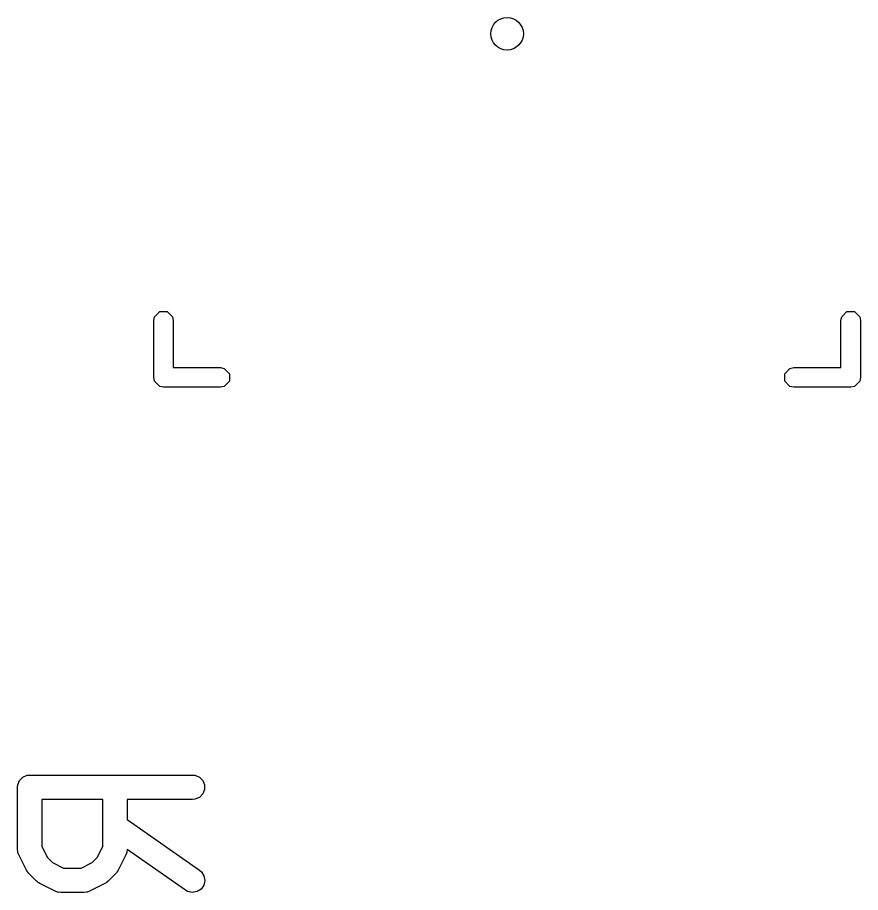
# Model space of a CAD drawing. Extents: x 0.21 to 3.35, y 0.3 to 2.56.
# Drawn here: x 2.3156 to 2.5194, y 1.2174 to 1.4289 of the extents above; entities that cross this region are included whole.
import ezdxf

# ---------------------------------------------------------------- set-up
doc = ezdxf.new("R2010")
doc.units = 0
doc.header["$MEASUREMENT"] = 0
doc.layers.add('BLACK', color=7, linetype='CONTINUOUS')

msp = doc.modelspace()

# ---------------------------------------------------------------- linework, layer by layer
at = {"layer": 'BLACK', "linetype": 'CONTINUOUS'}
for p, q in [((2.34851, 1.35565), (2.34869, 1.35655)), ((2.34869, 1.35655), (2.34997, 1.35783)), ((2.34997, 1.35783), (2.35177, 1.35783)), ((2.35177, 1.35783), (2.35305, 1.35655)), ((2.35305, 1.35655), (2.35323, 1.35565)), ((2.51465, 1.35565), (2.51483, 1.35655)), ((2.51483, 1.35655), (2.51611, 1.35783)), ((2.51611, 1.35783), (2.51792, 1.35783)), ((2.51792, 1.35783), (2.51919, 1.35655)), ((2.51919, 1.35655), (2.51937, 1.35565)), ((2.34851, 1.34187), (2.34851, 1.35565)), ((2.35323, 1.35565), (2.35323, 1.34423)), ((2.51465, 1.34423), (2.51465, 1.35565)), ((2.51937, 1.35565), (2.51937, 1.34187)), ((2.35323, 1.34423), (2.36465, 1.34423)), ((2.36465, 1.34423), (2.36555, 1.34405)), ((2.36555, 1.34405), (2.36683, 1.34277)), ((2.50105, 1.34277), (2.50233, 1.34405)), ((2.50233, 1.34405), (2.50323, 1.34423)), ((2.50323, 1.34423), (2.51465, 1.34423)), ((2.34869, 1.34097), (2.34851, 1.34187)), ((2.36683, 1.34277), (2.36683, 1.34097)), ((2.50105, 1.34097), (2.50105, 1.34277)), ((2.51937, 1.34187), (2.51919, 1.34097)), ((2.34997, 1.33969), (2.34869, 1.34097)), ((2.35087, 1.33951), (2.34997, 1.33969)), ((2.36465, 1.33951), (2.35087, 1.33951)), ((2.36555, 1.33969), (2.36465, 1.33951)), ((2.36683, 1.34097), (2.36555, 1.33969)), ((2.50233, 1.33969), (2.50105, 1.34097)), ((2.50323, 1.33951), (2.50233, 1.33969)), ((2.51701, 1.33951), (2.50323, 1.33951)), ((2.51792, 1.33969), (2.51701, 1.33951)), ((2.51919, 1.34097), (2.51792, 1.33969)), ((2.31564, 1.24338), (2.31608, 1.24445)), ((2.31608, 1.24445), (2.3169, 1.24526)), ((2.3169, 1.24526), (2.31796, 1.2457)), ((2.31796, 1.2457), (2.31854, 1.24576)), ((2.31854, 1.24576), (2.35791, 1.24576)), ((2.35791, 1.24576), (2.35848, 1.2457)), ((2.35848, 1.2457), (2.35955, 1.24526)), ((2.35955, 1.24526), (2.36036, 1.24445)), ((2.36036, 1.24445), (2.3608, 1.24338)), ((2.31558, 1.24281), (2.31564, 1.24338)), ((2.31558, 1.22781), (2.31558, 1.24281)), ((2.3608, 1.24223), (2.36036, 1.24117)), ((2.3608, 1.24338), (2.3608, 1.24223)), ((2.33621, 1.23985), (2.32149, 1.23985)), ((2.32149, 1.23985), (2.32149, 1.22851)), ((2.33621, 1.22851), (2.33621, 1.23985)), ((2.35791, 1.23985), (2.34211, 1.23985)), ((2.34211, 1.23985), (2.34211, 1.23497)), ((2.35848, 1.23991), (2.35791, 1.23985)), ((2.35955, 1.24035), (2.35848, 1.23991)), ((2.36036, 1.24117), (2.35955, 1.24035)), ((2.34211, 1.23497), (2.3596, 1.22273)), ((2.31564, 1.22723), (2.31558, 1.22781)), ((2.31568, 1.22713), (2.31564, 1.22723)), ((2.31569, 1.22703), (2.31568, 1.22713)), ((2.3159, 1.22649), (2.31569, 1.22703)), ((2.32149, 1.22851), (2.32284, 1.22581)), ((2.33486, 1.22581), (2.33621, 1.22851)), ((2.34201, 1.22703), (2.3418, 1.22649)), ((2.34205, 1.22723), (2.34201, 1.22713)), ((2.34201, 1.22713), (2.34201, 1.22703)), ((2.34211, 1.22776), (2.34205, 1.22723)), ((2.35621, 1.21789), (2.34211, 1.22776)), ((2.31777, 1.22274), (2.3159, 1.22649)), ((2.32284, 1.22581), (2.32403, 1.22461)), ((2.33366, 1.22461), (2.33486, 1.22581)), ((2.3418, 1.22649), (2.33992, 1.22274)), ((2.31793, 1.22249), (2.31777, 1.22274)), ((2.32403, 1.22461), (2.32673, 1.22326)), ((2.32673, 1.22326), (2.33096, 1.22326)), ((2.33096, 1.22326), (2.33366, 1.22461)), ((2.33992, 1.22274), (2.33977, 1.22249)), ((2.3596, 1.22273), (2.36004, 1.22235)), ((2.31796, 1.22242), (2.31793, 1.22249)), ((2.31802, 1.22234), (2.31796, 1.22242)), ((2.31808, 1.22225), (2.31802, 1.22234)), ((2.31814, 1.2222), (2.31808, 1.22225)), ((2.31832, 1.22197), (2.31814, 1.2222)), ((2.3202, 1.2201), (2.31832, 1.22197)), ((2.33937, 1.22197), (2.3375, 1.2201)), ((2.33956, 1.2222), (2.33937, 1.22197)), ((2.33962, 1.22225), (2.33956, 1.2222)), ((2.33967, 1.22234), (2.33962, 1.22225)), ((2.33974, 1.22242), (2.33967, 1.22234)), ((2.33977, 1.22249), (2.33974, 1.22242)), ((2.36004, 1.22235), (2.36066, 1.22138)), ((2.36066, 1.22138), (2.36086, 1.22025)), ((2.32042, 1.21991), (2.3202, 1.2201)), ((2.32048, 1.21985), (2.32042, 1.21991)), ((2.32056, 1.2198), (2.32048, 1.21985)), ((2.32065, 1.21973), (2.32056, 1.2198)), ((2.32072, 1.2197), (2.32065, 1.21973)), ((2.32097, 1.21954), (2.32072, 1.2197)), ((2.32471, 1.21767), (2.32097, 1.21954)), ((2.33673, 1.21954), (2.33298, 1.21767)), ((2.33698, 1.2197), (2.33673, 1.21954)), ((2.33705, 1.21973), (2.33698, 1.2197)), ((2.33713, 1.2198), (2.33705, 1.21973)), ((2.33722, 1.21985), (2.33713, 1.2198)), ((2.33727, 1.21991), (2.33722, 1.21985)), ((2.3375, 1.2201), (2.33727, 1.21991)), ((2.36061, 1.21912), (2.35995, 1.21818)), ((2.36086, 1.22025), (2.36061, 1.21912)), ((2.32526, 1.21746), (2.32471, 1.21767)), ((2.32536, 1.21745), (2.32526, 1.21746)), ((2.32546, 1.21741), (2.32536, 1.21745)), ((2.32604, 1.21736), (2.32546, 1.21741)), ((2.33166, 1.21736), (2.32604, 1.21736)), ((2.33224, 1.21741), (2.33166, 1.21736)), ((2.33233, 1.21745), (2.33224, 1.21741)), ((2.33244, 1.21746), (2.33233, 1.21745)), ((2.33298, 1.21767), (2.33244, 1.21746)), ((2.35672, 1.21761), (2.35621, 1.21789)), ((2.35784, 1.21736), (2.35672, 1.21761)), ((2.35898, 1.21756), (2.35784, 1.21736)), ((2.35995, 1.21818), (2.35898, 1.21756))]:
    msp.add_line(p, q, dxfattribs=at)
at = {"layer": 'BLACK'}
msp.add_circle((2.43394, 1.42494), 0.00394, dxfattribs=at)

doc.saveas('drawing.dxf')
